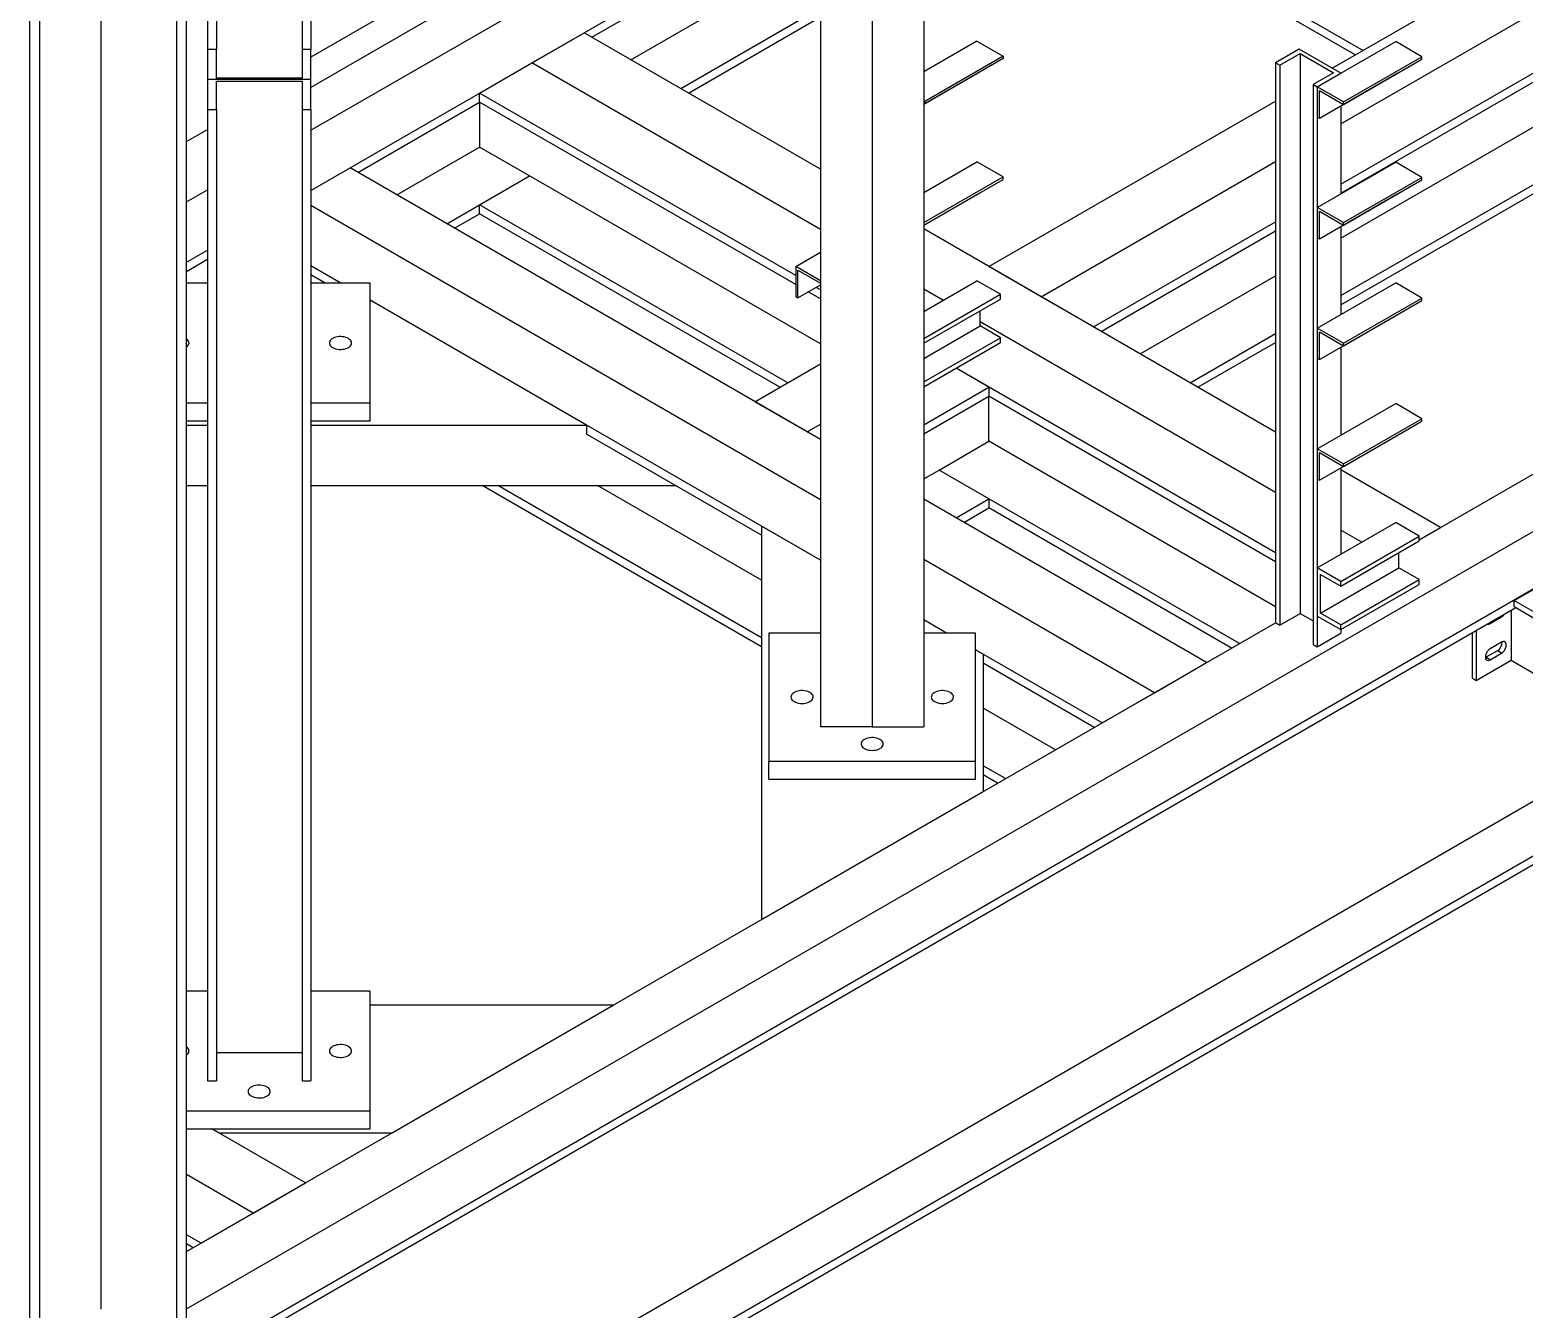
# Model space of a CAD drawing. Header units: millimetres. Extents: x 0 to 16187, y -20471 to 6290.
# Drawn here: x 601.6 to 753.3, y 5254 to 5383.8 of the extents above; entities that cross this region are included whole.
import ezdxf

# ---------------------------------------------------------------- set-up
doc = ezdxf.new("R2010")
doc.units = ezdxf.units.MM

msp = doc.modelspace()

# ---------------------------------------------------------------- linework, layer by layer
at = {"color": 7, "linetype": 'Continuous', "lineweight": 25}
for p, q in [((617.50602, 5250.16409), (617.50602, 5458.62716)), ((616.49839, 5250.58042), (616.49839, 5458.04546)), ((601.59611, 5240.9795), (601.59611, 5449.44256)), ((602.60374, 5241.56119), (602.60374, 5450.02425)), ((619.62761, 5447.63363), (619.62761, 5381.84107)), ((620.52761, 5447.63363), (620.52761, 5381.84107)), ((629.22761, 5447.63363), (629.22761, 5381.84107)), ((630.12761, 5447.63363), (630.12761, 5381.84107)), ((681.86181, 5411.70659), (681.86181, 5313.10929)), ((687.11181, 5411.70659), (687.11181, 5313.10929)), ((692.36181, 5411.70659), (692.36181, 5313.10929)), ((608.83512, 5254.00631), (608.83512, 5405.9762)), ((706.44559, 5399.35201), (736.93784, 5381.74921)), ((705.67648, 5398.90802), (736.16874, 5381.30521)), ((630.12761, 5367.54269), (681.86181, 5397.40821)), ((658.65976, 5383.09534), (681.86181, 5396.4896)), ((653.93969, 5394.82239), (630.12761, 5381.07597)), ((733.8154, 5379.94666), (760.40876, 5395.29868)), ((653.93969, 5391.76037), (630.12761, 5378.01394)), ((662.61219, 5380.81366), (681.86181, 5391.92623)), ((734.68775, 5374.3272), (765.71206, 5392.23715)), ((734.68775, 5368.20414), (771.01536, 5389.17562)), ((630.12761, 5373.66575), (653.35633, 5387.07541)), ((734.68775, 5367.28553), (771.01536, 5388.25701)), ((667.67684, 5377.8899), (681.86181, 5386.07871)), ((668.47246, 5377.43059), (681.86181, 5385.1601)), ((652.56084, 5380.49312), (657.86414, 5383.55465)), ((681.86181, 5369.70108), (657.86414, 5383.55465)), ((697.74496, 5382.70268), (692.36181, 5379.59505)), ((697.74496, 5382.70268), (700.39661, 5381.17191)), ((732.30127, 5378.06538), (740.25622, 5382.65767)), ((734.68775, 5362.72215), (770.76081, 5383.54668)), ((742.90787, 5381.12691), (740.25622, 5382.65767)), ((620.52761, 5381.84107), (619.62761, 5381.84107)), ((619.62761, 5381.84107), (619.62761, 5378.81031)), ((620.52761, 5378.96184), (620.52761, 5381.84107)), ((629.22761, 5381.84107), (629.22761, 5378.96184)), ((630.12761, 5381.84107), (629.22761, 5381.84107)), ((630.12761, 5378.81031), (630.12761, 5381.84107)), ((700.39661, 5381.17191), (692.44166, 5376.57961)), ((700.39661, 5380.92695), (692.44166, 5376.33465)), ((700.39661, 5381.17191), (700.39661, 5380.92695)), ((730.44511, 5381.89229), (728.05863, 5380.5146)), ((728.48289, 5380.26968), (730.55118, 5381.46367)), ((734.68775, 5379.44306), (730.44511, 5381.89229)), ((730.55118, 5381.46367), (733.94529, 5379.5043)), ((730.55118, 5381.46367), (730.55118, 5324.63243)), ((734.95292, 5376.53461), (742.90787, 5381.12691)), ((734.95292, 5376.28965), (742.90787, 5380.88194)), ((742.90787, 5380.88194), (742.90787, 5381.12691)), ((647.25754, 5377.43159), (652.56084, 5380.49312)), ((681.86181, 5363.57802), (652.56084, 5380.49312)), ((697.95709, 5379.51819), (692.36181, 5376.2881)), ((697.95709, 5379.51864), (697.95709, 5379.51819)), ((728.05863, 5380.5146), (728.48289, 5380.26968)), ((728.05863, 5380.5146), (728.05863, 5323.68336)), ((728.48289, 5380.26968), (728.48289, 5323.43844)), ((733.94529, 5379.5043), (731.877, 5378.3103)), ((732.30127, 5378.06538), (734.68775, 5379.44306)), ((732.5134, 5374.88089), (740.46835, 5379.47318)), ((734.68775, 5356.87463), (775.82546, 5380.62292)), ((734.68775, 5355.95602), (775.82546, 5379.70431)), ((740.46835, 5379.47318), (740.46835, 5379.47364)), ((619.62761, 5378.81031), (619.62761, 5375.77955)), ((630.12761, 5378.81031), (619.62761, 5378.81031)), ((629.22761, 5378.96184), (620.52761, 5378.96184)), ((620.52761, 5378.65877), (629.22761, 5378.65877)), ((620.52761, 5375.77955), (620.52761, 5378.65877)), ((629.22761, 5378.65877), (629.22761, 5375.77955)), ((630.12761, 5375.77955), (630.12761, 5378.81031)), ((731.877, 5378.3103), (731.877, 5321.47906)), ((731.877, 5378.3103), (732.30127, 5378.06538)), ((734.95292, 5376.53461), (732.30127, 5378.06538)), ((732.30127, 5378.06538), (732.30127, 5375.00335)), ((732.30127, 5378.06538), (732.30127, 5321.23414)), ((634.90097, 5369.37969), (647.25754, 5376.51298)), ((647.25754, 5376.51298), (647.25754, 5377.43159)), ((679.34251, 5358.90933), (647.25754, 5377.43159)), ((679.34251, 5357.99072), (647.25754, 5376.51298)), ((647.25754, 5376.51298), (647.25754, 5371.94961)), ((692.36181, 5376.62571), (692.44166, 5376.57961)), ((692.44166, 5376.33465), (692.36181, 5376.38075)), ((692.44166, 5376.57961), (692.44166, 5376.33465)), ((698.96472, 5359.82779), (728.05863, 5376.62334)), ((732.5134, 5377.69795), (734.95292, 5376.28965)), ((732.5134, 5374.88089), (732.5134, 5377.69795)), ((734.95292, 5376.28965), (734.95292, 5376.53461)), ((619.62761, 5375.77955), (619.62761, 5277.18224)), ((619.62761, 5375.77955), (620.52761, 5375.77955)), ((620.52761, 5375.77955), (620.52761, 5277.18224)), ((629.22761, 5375.77955), (629.22761, 5277.18224)), ((629.22761, 5375.77955), (630.12761, 5375.77955)), ((630.12761, 5375.77955), (630.12761, 5277.18224)), ((732.30127, 5375.00335), (732.5134, 5374.88089)), ((734.68775, 5376.13611), (734.68775, 5367.19495)), ((617.50602, 5372.50252), (619.62761, 5373.72729)), ((638.8534, 5367.098), (647.25754, 5371.94961)), ((652.32219, 5369.02585), (647.25754, 5371.94961)), ((692.36181, 5367.34694), (697.74496, 5370.45456)), ((700.39661, 5368.9238), (697.74496, 5370.45456)), ((704.26802, 5356.76626), (728.05863, 5370.50028)), ((732.30127, 5365.81726), (740.25622, 5370.40956)), ((742.90787, 5368.87879), (740.25622, 5370.40956)), ((630.12761, 5367.54269), (634.10535, 5369.83899)), ((681.86181, 5342.26977), (634.10535, 5369.83899)), ((643.91805, 5364.17424), (652.32219, 5369.02585)), ((647.25754, 5366.10208), (652.32219, 5369.02585)), ((681.86181, 5351.97298), (652.32219, 5369.02585)), ((692.36181, 5364.28541), (700.39661, 5368.9238)), ((692.36181, 5364.04045), (700.39661, 5368.67884)), ((700.39661, 5368.67884), (700.39661, 5368.9238)), ((734.95292, 5364.2865), (742.90787, 5368.87879)), ((734.95292, 5364.04154), (742.90787, 5368.63383)), ((742.90787, 5368.63383), (742.90787, 5368.87879)), ((617.50602, 5366.37946), (619.62761, 5367.60423)), ((692.36181, 5364.03999), (697.95709, 5367.27007)), ((697.95709, 5367.27007), (697.95709, 5367.27053)), ((732.5134, 5362.63277), (740.46835, 5367.22507)), ((740.46835, 5367.22507), (740.46835, 5367.22553)), ((681.86181, 5336.14671), (630.12761, 5366.01223)), ((678.54542, 5348.03998), (647.25754, 5366.10208)), ((647.25754, 5365.18348), (647.25754, 5366.10208)), ((734.95292, 5364.2865), (732.30127, 5365.81726)), ((732.30127, 5365.81726), (732.30127, 5362.75524)), ((644.71367, 5363.71494), (647.25754, 5365.18348)), ((677.74979, 5347.58067), (647.25754, 5365.18348)), ((709.57132, 5353.70473), (728.05863, 5364.37722)), ((732.5134, 5365.44984), (734.95292, 5364.04154)), ((732.5134, 5362.63277), (732.5134, 5365.44984)), ((734.95292, 5364.04154), (734.95292, 5364.2865)), ((742.6427, 5332.10257), (799.38802, 5364.86094)), ((728.05863, 5343.03223), (692.36181, 5363.63956)), ((710.36694, 5353.24542), (728.05863, 5363.45861)), ((732.30127, 5362.75524), (732.5134, 5362.63277)), ((734.68775, 5363.888), (734.68775, 5354.94684)), ((617.50602, 5254.03354), (804.43677, 5361.94637)), ((617.50602, 5360.2564), (619.62761, 5361.48117)), ((679.34251, 5359.83105), (681.86181, 5361.28542)), ((617.50602, 5359.33779), (619.62761, 5360.56256)), ((633.17732, 5358.12861), (630.12761, 5359.88917)), ((681.86181, 5358.37669), (679.34251, 5359.83105)), ((679.34251, 5359.83105), (679.34251, 5356.76902)), ((704.26802, 5356.76626), (698.96472, 5359.82779)), ((619.62761, 5358.12861), (617.50602, 5358.12861)), ((619.62734, 5249.429), (809.48551, 5359.03179)), ((631.58607, 5358.12861), (630.12761, 5358.97056)), ((636.12761, 5358.12861), (630.12761, 5358.12861)), ((636.12761, 5346.00557), (636.12761, 5358.12861)), ((679.55464, 5359.46363), (681.86181, 5358.13172)), ((679.55464, 5356.64656), (679.55464, 5359.46363)), ((692.36181, 5355.28255), (697.74496, 5358.39017)), ((700.13144, 5357.01248), (697.74496, 5358.39017)), ((714.31937, 5350.96374), (728.05863, 5358.89524)), ((732.30127, 5353.56915), (740.25622, 5358.16145)), ((742.90787, 5356.63068), (740.25622, 5358.16145)), ((679.34251, 5356.76902), (679.55464, 5356.64656)), ((679.55464, 5356.64656), (681.86181, 5357.97847)), ((681.86181, 5356.53635), (680.61277, 5357.25741)), ((681.86181, 5357.45496), (681.4084, 5357.71672)), ((694.29668, 5356.39953), (692.36181, 5357.5165)), ((692.36181, 5352.52717), (700.13144, 5357.01248)), ((692.36181, 5352.03725), (700.13144, 5356.52256)), ((700.13144, 5356.52256), (700.13144, 5357.01248)), ((709.57132, 5353.70473), (704.26802, 5356.76626)), ((734.95292, 5352.03839), (742.90787, 5356.63068)), ((742.90787, 5356.38572), (742.90787, 5356.63068)), ((658.10982, 5343.73539), (636.12761, 5356.42545)), ((681.86181, 5330.02365), (636.12761, 5356.42545)), ((698.06316, 5353.79716), (698.06316, 5355.32856)), ((732.5134, 5350.38466), (740.46835, 5354.97696)), ((734.95292, 5351.79342), (742.90787, 5356.38572)), ((740.46835, 5354.97696), (740.46835, 5354.97742)), ((692.36181, 5350.50584), (698.06316, 5353.79716)), ((728.05863, 5336.90917), (698.06316, 5354.22519)), ((700.13144, 5352.60316), (698.06316, 5353.79716)), ((732.30127, 5353.56915), (732.30127, 5350.50712)), ((734.95292, 5352.03839), (732.30127, 5353.56915)), ((692.36181, 5348.11785), (700.13144, 5352.60316)), ((692.36181, 5347.62793), (700.13144, 5352.11324)), ((700.13144, 5352.11324), (700.13144, 5352.60316)), ((719.38402, 5348.03998), (728.05863, 5353.04772)), ((720.17965, 5347.58067), (728.05863, 5352.12911)), ((732.5134, 5353.20173), (734.95292, 5351.79342)), ((732.5134, 5350.38466), (732.5134, 5353.20173)), ((734.95292, 5351.79342), (734.95292, 5352.03839)), ((732.30127, 5350.50712), (732.5134, 5350.38466)), ((734.68775, 5351.63989), (734.68775, 5342.69873)), ((675.20593, 5346.11213), (681.86181, 5349.95449)), ((698.96472, 5347.58167), (695.6232, 5349.51068)), ((728.05863, 5330.78611), (695.6232, 5349.51068)), ((692.36181, 5343.76989), (698.96472, 5347.58167)), ((698.96472, 5347.58167), (698.96472, 5346.66306)), ((617.50602, 5346.00557), (619.62761, 5346.00557)), ((630.12761, 5346.00557), (636.12761, 5346.00557)), ((636.12761, 5344.16835), (636.12761, 5346.00557)), ((680.50923, 5343.0506), (675.20593, 5346.11213)), ((692.36181, 5342.85128), (698.96472, 5346.66306)), ((698.96472, 5342.09969), (698.96472, 5346.66306)), ((728.05863, 5329.8675), (698.96472, 5346.66306)), ((732.30127, 5341.32104), (740.25622, 5345.91334)), ((742.90787, 5344.38257), (740.25622, 5345.91334)), ((734.95292, 5339.79027), (742.90787, 5344.38257)), ((742.90787, 5344.13761), (742.90787, 5344.38257)), ((617.50602, 5344.16835), (619.62761, 5344.16835)), ((617.50602, 5343.73539), (619.62761, 5343.73539)), ((630.12761, 5344.16835), (636.12761, 5344.16835)), ((630.12761, 5343.73539), (658.10982, 5343.73539)), ((658.10982, 5343.73539), (658.10982, 5342.81678)), ((675.86181, 5332.56877), (658.10982, 5342.81678)), ((680.50923, 5343.0506), (681.86181, 5343.83143)), ((681.86181, 5342.26977), (680.50923, 5343.0506)), ((734.95292, 5339.54531), (742.90787, 5344.13761)), ((693.90007, 5339.17592), (698.96472, 5342.09969)), ((728.05863, 5325.30413), (698.96472, 5342.09969)), ((734.95292, 5339.79027), (732.30127, 5341.32104)), ((732.30127, 5341.32104), (732.30127, 5338.25901)), ((732.5134, 5338.13655), (740.46835, 5342.72885)), ((740.46835, 5342.72885), (740.46835, 5342.7293)), ((732.5134, 5340.95362), (734.95292, 5339.54531)), ((732.5134, 5338.13655), (732.5134, 5340.95362)), ((734.95292, 5339.54531), (734.95292, 5339.79027)), ((692.36181, 5338.28791), (693.90007, 5339.17592)), ((698.96472, 5336.25216), (693.90007, 5339.17592)), ((724.39775, 5321.56998), (693.90007, 5339.17592)), ((734.68775, 5339.39178), (734.68775, 5330.63434)), ((744.81706, 5333.3578), (734.68775, 5339.20532)), ((617.50602, 5337.61133), (619.62761, 5337.61133)), ((630.12761, 5337.61133), (667.12689, 5337.61133)), ((675.86181, 5321.23926), (647.50149, 5337.61133)), ((675.86181, 5322.15787), (649.09274, 5337.61133)), ((675.86181, 5328.0054), (659.22204, 5337.61133)), ((732.30127, 5338.25901), (732.5134, 5338.13655)), ((721.05827, 5319.64214), (692.36181, 5336.20825)), ((695.62523, 5334.32432), (698.96472, 5336.25216)), ((696.42086, 5333.86501), (698.96472, 5335.33355)), ((698.96472, 5336.25216), (698.96472, 5335.33355)), ((723.60213, 5321.11068), (698.96472, 5335.33355)), ((732.30127, 5329.25665), (740.25622, 5333.84894)), ((742.6427, 5332.47126), (740.25622, 5333.84894)), ((681.86181, 5330.02365), (675.86181, 5333.48738)), ((675.86181, 5333.48738), (675.86181, 5293.55078)), ((736.80794, 5331.8583), (734.68775, 5333.08226)), ((734.68775, 5327.87896), (742.6427, 5332.47126)), ((742.6427, 5332.10257), (744.81706, 5333.3578)), ((742.6427, 5331.98133), (742.6427, 5332.47126)), ((734.68775, 5327.38904), (742.6427, 5331.98133)), ((740.57442, 5329.25593), (740.57442, 5330.78733)), ((715.75497, 5316.58061), (692.36181, 5330.08519)), ((734.68775, 5327.87896), (732.30127, 5329.25665)), ((732.30127, 5329.25665), (732.30127, 5324.3574)), ((732.61947, 5324.66364), (740.57442, 5329.25593)), ((742.6427, 5328.06194), (740.57442, 5329.25593)), ((732.61947, 5328.58303), (734.68775, 5327.38904)), ((732.61947, 5324.66364), (732.61947, 5328.58303)), ((734.68775, 5323.46964), (742.6427, 5328.06194)), ((734.68775, 5327.38904), (734.68775, 5327.87896)), ((742.6427, 5327.57201), (742.6427, 5328.06194)), ((752.28146, 5325.92593), (757.3196, 5328.83438)), ((734.68775, 5322.97972), (742.6427, 5327.57201)), ((619.62734, 5248.54101), (752.44855, 5325.21706)), ((728.48289, 5323.43844), (730.55118, 5324.63243)), ((730.55118, 5324.63243), (731.877, 5323.86705)), ((734.68775, 5323.46964), (732.61947, 5324.66364)), ((751.98712, 5324.95069), (751.98712, 5319.87915)), ((752.28146, 5325.31352), (752.28146, 5325.92593)), ((752.28146, 5325.92593), (754.40278, 5324.70131)), ((752.28146, 5325.31352), (754.40278, 5324.08891)), ((617.50602, 5259.8627), (728.05863, 5323.68336)), ((694.66153, 5322.63453), (692.36181, 5323.96213)), ((728.05863, 5323.68336), (728.48289, 5323.43844)), ((732.30127, 5324.3574), (734.68775, 5322.97972)), ((734.68775, 5322.97972), (734.68775, 5323.46964)), ((749.83928, 5323.59971), (749.7431, 5323.65524)), ((749.83928, 5323.59971), (751.00601, 5324.27325)), ((751.00601, 5324.27325), (750.90982, 5324.32878)), ((681.86181, 5322.63453), (676.61181, 5322.63453)), ((676.61181, 5322.63453), (676.61181, 5309.64556)), ((697.61181, 5322.63453), (692.36181, 5322.63453)), ((697.61181, 5309.64556), (697.61181, 5322.63453)), ((732.30127, 5321.23414), (734.68775, 5322.61182)), ((734.68775, 5322.97972), (734.68775, 5322.61182)), ((748.00965, 5322.65454), (748.00965, 5318.07284)), ((748.43391, 5322.89946), (748.43391, 5317.82792)), ((751.00601, 5321.70115), (749.83928, 5321.02761)), ((698.36181, 5320.4984), (697.61181, 5320.93137)), ((710.45167, 5313.51908), (697.61181, 5320.93137)), ((698.36181, 5320.4984), (698.36181, 5306.53975)), ((731.877, 5321.47906), (732.30127, 5321.23414)), ((749.41502, 5320.1702), (749.36922, 5320.14631)), ((750.58175, 5320.84374), (749.41502, 5320.1702)), ((749.83928, 5319.92528), (749.41502, 5320.1702)), ((749.83928, 5319.92528), (751.00601, 5320.59882)), ((751.00601, 5320.59882), (750.58175, 5320.84374)), ((709.65604, 5313.05977), (698.36181, 5319.57979)), ((715.75497, 5316.58061), (721.05827, 5319.64214)), ((748.43391, 5317.82792), (751.98712, 5319.87915)), ((751.98712, 5319.87915), (755.54033, 5317.82792)), ((748.00965, 5318.07284), (748.43391, 5317.82792)), ((710.45167, 5313.51908), (715.75497, 5316.58061)), ((705.70362, 5310.77809), (698.36181, 5315.01642)), ((687.11181, 5313.10929), (681.86181, 5313.10929)), ((687.11181, 5313.10929), (692.36181, 5313.10929)), ((676.61181, 5309.64556), (697.61181, 5309.64556)), ((676.61181, 5307.80834), (676.61181, 5309.64556)), ((697.61181, 5307.80834), (697.61181, 5309.64556)), ((700.63897, 5307.85433), (698.36181, 5309.1689)), ((699.84334, 5307.39502), (698.36181, 5308.25029)), ((621.18121, 5228.7807), (757.80143, 5307.64988)), ((675.86181, 5293.55078), (698.36181, 5306.53975)), ((676.61181, 5307.80834), (697.61181, 5307.80834)), ((621.18121, 5223.22708), (760.85073, 5303.85658)), ((621.18121, 5222.33909), (761.33829, 5303.25006)), ((619.62761, 5286.27452), (617.50602, 5286.27452)), ((636.12761, 5286.27452), (630.12761, 5286.27452)), ((636.12761, 5274.15148), (636.12761, 5286.27452)), ((660.82511, 5284.87027), (636.12761, 5284.87027)), ((638.32511, 5271.8813), (660.82511, 5284.87027)), ((620.52761, 5280.06147), (629.22761, 5280.06147)), ((619.62761, 5277.18224), (620.52761, 5277.18224)), ((629.22761, 5277.18224), (630.12761, 5277.18224)), ((617.50602, 5274.15148), (636.12761, 5274.15148)), ((636.12761, 5272.31427), (636.12761, 5274.15148)), ((617.50602, 5272.31427), (636.12761, 5272.31427)), ((620.82756, 5271.8813), (620.07756, 5272.31427)), ((629.57633, 5266.83074), (620.07756, 5272.31427)), ((638.32511, 5271.8813), (620.82756, 5271.8813)), ((624.27303, 5263.76921), (617.50602, 5267.67572)), ((624.27303, 5263.76921), (629.57633, 5266.83074)), ((618.96973, 5260.70768), (624.27303, 5263.76921)), ((618.96973, 5260.70768), (617.50602, 5261.55266)), ((618.1741, 5260.24837), (617.50602, 5260.63405))]:
    msp.add_line(p, q, dxfattribs=at)
at = {"color": 7, "linetype": 'Continuous', "lineweight": 25, "flags": 128}
for points in [[(634.25261, 5352.06709), (634.23942, 5352.16623), (634.20018, 5352.26304), (634.13579, 5352.35526), (634.04778, 5352.44073), (633.93819, 5352.51744), (633.80961, 5352.58359), (633.66504, 5352.63764), (633.50787, 5352.67831), (633.3418, 5352.70466), (633.1707, 5352.71606), (632.99859, 5352.71225), (632.8295, 5352.69332), (632.6674, 5352.65972), (632.51609, 5352.61222), (632.37911, 5352.55194), (632.25968, 5352.4803), (632.16059, 5352.39897), (632.08417, 5352.30987), (632.0322, 5352.21507), (632.00591, 5352.11681), (632.00591, 5352.01738), (632.0322, 5351.91911), (632.08417, 5351.82432), (632.16059, 5351.73521), (632.25968, 5351.65388), (632.37911, 5351.58224), (632.51609, 5351.52197), (632.6674, 5351.47447), (632.8295, 5351.44086), (632.99859, 5351.42193), (633.1707, 5351.41812), (633.3418, 5351.42952), (633.50787, 5351.45587), (633.66504, 5351.49654), (633.80961, 5351.55059), (633.93819, 5351.61674), (634.04778, 5351.69345), (634.13579, 5351.77892), (634.20018, 5351.87114), (634.23942, 5351.96795), (634.25261, 5352.06709)], [(751.00601, 5320.59882), (751.10525, 5320.66815), (751.20014, 5320.75854), (751.28656, 5320.86604), (751.36071, 5320.98594), (751.41936, 5321.11302), (751.45995, 5321.24171), (751.48069, 5321.3664), (751.48069, 5321.48162), (751.45995, 5321.58235), (751.41936, 5321.66419), (751.36071, 5321.72355), (751.28656, 5321.75784), (751.20014, 5321.76557), (751.10525, 5321.74639), (751.00601, 5321.70115)], [(749.83928, 5321.02761), (749.74005, 5320.95828), (749.64515, 5320.86789), (749.55874, 5320.76039), (749.48458, 5320.64048), (749.42593, 5320.5134), (749.38535, 5320.38471), (749.3646, 5320.26003), (749.3646, 5320.1448), (749.38535, 5320.04407), (749.42593, 5319.96224), (749.48458, 5319.90288), (749.55874, 5319.86859), (749.64515, 5319.86086), (749.74005, 5319.88004), (749.83928, 5319.92528)], [(679.98681, 5315.4906), (680.15854, 5315.49821), (680.32625, 5315.52087), (680.486, 5315.55803), (680.63405, 5315.60884), (680.76693, 5315.67211), (680.88152, 5315.74634), (680.97514, 5315.82979), (681.0456, 5315.92052), (681.09124, 5316.0164), (681.11099, 5316.11517), (681.10439, 5316.21453), (681.0716, 5316.31214), (681.01338, 5316.40572), (680.9311, 5316.49307), (680.82669, 5316.57214), (680.70259, 5316.64109), (680.56171, 5316.69829), (680.40736, 5316.74241), (680.24315, 5316.77241), (680.07293, 5316.78759), (679.9007, 5316.78759), (679.73048, 5316.77241), (679.56627, 5316.74241), (679.41192, 5316.69829), (679.27104, 5316.64109), (679.14694, 5316.57214), (679.04253, 5316.49307), (678.96025, 5316.40572), (678.90203, 5316.31214), (678.86924, 5316.21453), (678.86264, 5316.11517), (678.88239, 5316.0164), (678.92803, 5315.92052), (678.99849, 5315.82979), (679.09211, 5315.74634), (679.2067, 5315.67211), (679.33958, 5315.60884), (679.48763, 5315.55803), (679.64738, 5315.52087), (679.81508, 5315.49821), (679.98681, 5315.4906)], [(694.23681, 5315.4906), (694.40854, 5315.49821), (694.57625, 5315.52087), (694.736, 5315.55803), (694.88405, 5315.60884), (695.01693, 5315.67211), (695.13152, 5315.74634), (695.22514, 5315.82979), (695.2956, 5315.92052), (695.34124, 5316.0164), (695.36099, 5316.11517), (695.35439, 5316.21453), (695.3216, 5316.31214), (695.26338, 5316.40572), (695.1811, 5316.49307), (695.07669, 5316.57214), (694.95259, 5316.64109), (694.81171, 5316.69829), (694.65736, 5316.74241), (694.49315, 5316.77241), (694.32293, 5316.78759), (694.1507, 5316.78759), (693.98048, 5316.77241), (693.81627, 5316.74241), (693.66192, 5316.69829), (693.52104, 5316.64109), (693.39694, 5316.57214), (693.29253, 5316.49307), (693.21025, 5316.40572), (693.15203, 5316.31214), (693.11924, 5316.21453), (693.11264, 5316.11517), (693.13239, 5316.0164), (693.17803, 5315.92052), (693.24849, 5315.82979), (693.34211, 5315.74634), (693.4567, 5315.67211), (693.58958, 5315.60884), (693.73763, 5315.55803), (693.89738, 5315.52087), (694.06508, 5315.49821), (694.23681, 5315.4906)], [(687.11181, 5310.72798), (687.28354, 5310.73559), (687.45125, 5310.75824), (687.611, 5310.79541), (687.75905, 5310.84622), (687.89193, 5310.90948), (688.00652, 5310.98371), (688.10014, 5311.06717), (688.1706, 5311.1579), (688.21624, 5311.25377), (688.23599, 5311.35255), (688.22939, 5311.4519), (688.1966, 5311.54952), (688.13838, 5311.64309), (688.0561, 5311.73044), (687.95169, 5311.80952), (687.82759, 5311.87847), (687.68671, 5311.93567), (687.53236, 5311.97979), (687.36815, 5312.00979), (687.19793, 5312.02497), (687.0257, 5312.02497), (686.85548, 5312.00979), (686.69127, 5311.97979), (686.53692, 5311.93567), (686.39604, 5311.87847), (686.27194, 5311.80952), (686.16753, 5311.73044), (686.08525, 5311.64309), (686.02703, 5311.54952), (685.99424, 5311.4519), (685.98764, 5311.35255), (686.00739, 5311.25377), (686.05303, 5311.1579), (686.12349, 5311.06717), (686.21711, 5310.98371), (686.3317, 5310.90948), (686.46458, 5310.84622), (686.61263, 5310.79541), (686.77238, 5310.75824), (686.94008, 5310.73559), (687.11181, 5310.72798)], [(632.00261, 5280.213), (632.01579, 5280.11387), (632.05503, 5280.01705), (632.11942, 5279.92483), (632.20744, 5279.83936), (632.31702, 5279.76265), (632.4456, 5279.6965), (632.59017, 5279.64246), (632.74734, 5279.60178), (632.91342, 5279.57543), (633.08452, 5279.56403), (633.25662, 5279.56784), (633.42571, 5279.58677), (633.58781, 5279.62038), (633.73912, 5279.66788), (633.8761, 5279.72816), (633.99553, 5279.7998), (634.09462, 5279.88112), (634.17105, 5279.97023), (634.22301, 5280.06502), (634.2493, 5280.16329), (634.2493, 5280.26272), (634.22301, 5280.36098), (634.17105, 5280.45578), (634.09462, 5280.54488), (633.99553, 5280.62621), (633.8761, 5280.69785), (633.73912, 5280.75813), (633.58781, 5280.80563), (633.42571, 5280.83924), (633.25662, 5280.85817), (633.08452, 5280.86198), (632.91342, 5280.85057), (632.74734, 5280.82423), (632.59017, 5280.78355), (632.4456, 5280.72951), (632.31702, 5280.66335), (632.20744, 5280.58664), (632.11942, 5280.50118), (632.05503, 5280.40896), (632.01579, 5280.31214), (632.00261, 5280.213)], [(617.50602, 5279.80725), (617.59462, 5279.88112), (617.67105, 5279.97023), (617.72301, 5280.06502), (617.7493, 5280.16329), (617.7493, 5280.26272), (617.72301, 5280.36098), (617.67105, 5280.45578), (617.59462, 5280.54488), (617.50602, 5280.61876)], [(623.75261, 5276.09983), (623.76579, 5276.00069), (623.80503, 5275.90388), (623.86942, 5275.81166), (623.95744, 5275.72619), (624.06702, 5275.64948), (624.1956, 5275.58333), (624.34017, 5275.52928), (624.49734, 5275.48861), (624.66342, 5275.46226), (624.83452, 5275.45086), (625.00662, 5275.45467), (625.17571, 5275.4736), (625.33781, 5275.5072), (625.48912, 5275.5547), (625.6261, 5275.61498), (625.74553, 5275.68662), (625.84462, 5275.76795), (625.92105, 5275.85705), (625.97301, 5275.95185), (625.9993, 5276.05011), (625.9993, 5276.14954), (625.97301, 5276.24781), (625.92105, 5276.3426), (625.84462, 5276.43171), (625.74553, 5276.51304), (625.6261, 5276.58468), (625.48912, 5276.64495), (625.33781, 5276.69245), (625.17571, 5276.72606), (625.00662, 5276.74499), (624.83452, 5276.7488), (624.66342, 5276.7374), (624.49734, 5276.71105), (624.34017, 5276.67038), (624.1956, 5276.61633), (624.06702, 5276.55018), (623.95744, 5276.47347), (623.86942, 5276.388), (623.80503, 5276.29578), (623.76579, 5276.19897), (623.75261, 5276.09983)]]:
    msp.add_lwpolyline(points, dxfattribs=at)
at = {"color": 7, "linetype": 'Continuous', "lineweight": 25}
for centre, radius, start, end in [((617.2166, 5352.01915), 0.53815, 5.1110077, 57.4653731), ((617.22851, 5352.10779), 0.52567, 301.8641499, 355.5594693), ((749.63427, 5323.8939), 0.35857, 256.7291927, 304.8721065), ((750.50437, 5325.08125), 0.95106, 301.83372, 326.0543849), ((750.05303, 5321.697), 1.0038, 301.7840469, 1.7205081)]:
    msp.add_arc(centre, radius, start, end, dxfattribs=at)

doc.saveas('drawing.dxf')
